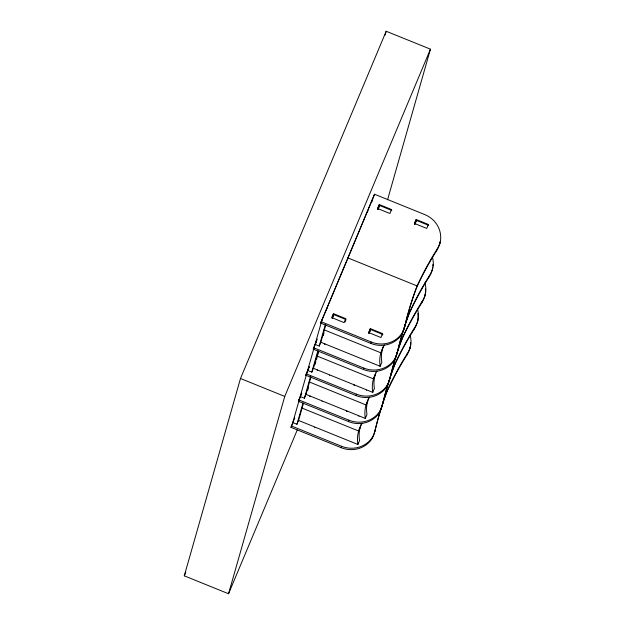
<?xml version="1.0" encoding="UTF-8"?>
<svg xmlns="http://www.w3.org/2000/svg" width="625" height="625" viewBox="0 0 625 625"><rect width="100%" height="100%" fill="white"/><g stroke="black" fill="none" stroke-linecap="round" stroke-linejoin="round"><path stroke-width="0.94" d="M386.922 391.758A357.969 338.867 15.9 0 1 406.812 355.133A32.555 30.812 15.9 0 0 410.023 348.125L410.461 345.867A25.391 24.031 15.9 0 0 410.625 342.719M410.023 348.125L410.859 344.469A25.391 24.031 15.9 0 0 410.055 335.062M394.344 365.695A357.969 338.867 15.9 0 1 414.234 329.07A32.555 30.812 15.9 0 0 417.453 322.062L417.883 319.797A25.391 24.031 15.9 0 0 417.781 313.5M417.453 322.062L418.281 318.406A25.391 24.031 15.9 0 0 417.484 309M401.766 339.633A357.969 338.867 15.9 0 1 421.664 303.008A32.555 30.812 15.9 0 0 424.875 296L425.312 293.734A25.391 24.031 15.9 0 0 425.391 289.008M424.875 296L425.711 292.336A25.391 24.031 15.9 0 0 424.906 282.938M409.195 313.57A357.969 338.867 15.9 0 1 429.086 276.938A32.555 30.812 15.9 0 0 432.297 269.938L432.734 267.672M432.297 269.938L433.133 266.273A25.391 24.031 15.9 0 0 432.328 256.875M416.617 287.508A357.969 338.867 15.9 0 1 436.508 250.875A32.555 30.812 15.9 0 0 439.727 243.875L440.156 241.609M439.727 243.875L440.555 240.211A25.391 24.031 15.9 0 0 424.742 214.57L374.547 194.234L347.797 258.062M297.242 430.023L228.539 593.75L184.281 575.82L240.492 378.492L386.188 31.25L430.453 49.18L387.562 199.75M385.125 34.992L386.188 31.25M228.539 593.75L284.75 396.422L430.453 49.18M386.992 391.586A357.969 338.867 15.9 0 0 374.836 431.344A32.555 30.812 15.9 0 1 372.094 438.539L370.773 440.445A25.391 24.031 15.9 0 1 341.164 447.68L290.969 427.344L294.766 417.859M394.422 365.523A357.969 338.867 15.9 0 0 382.258 405.281A32.555 30.812 15.9 0 1 379.516 412.477L378.203 414.383A25.391 24.031 15.9 0 1 348.594 421.617L298.398 401.281L301.703 392.945M401.844 339.453A357.969 338.867 15.9 0 0 389.68 379.219A32.555 30.812 15.9 0 1 386.938 386.406L385.625 388.32A25.391 24.031 15.9 0 1 356.016 395.555L305.82 375.211L309.234 366.625M409.266 313.391A357.969 338.867 15.9 0 0 397.109 353.148A32.555 30.812 15.9 0 1 394.367 360.344L393.047 362.25A25.391 24.031 15.9 0 1 363.438 369.492L313.242 349.148L317.297 339.039M320.664 323.086L347.867 257.891L417.086 285.93A357.969 338.867 15.9 0 0 404.93 325.688L404.531 327.086A32.555 30.812 15.9 0 1 401.789 334.281L400.477 336.188A25.391 24.031 15.9 0 1 370.867 343.422L320.664 323.086L347.094 260.18M299.812 397.906L292.781 422.57L296.961 424.266L298.562 420.445L303.508 403.086M307.234 371.844L300.203 396.508L304.383 398.203L305.984 394.383L310.93 377.023M314.656 345.781L307.633 370.445L311.805 372.141L313.414 368.312L318.359 350.961M322.078 319.719L315.055 344.383L319.234 346.078L320.836 342.25L325.781 324.898M326.422 309.961L326.945 308.133M296.961 424.266L302.945 403.258M304.383 398.203L310.633 376.281M311.805 372.141L317.797 351.125M319.234 346.078L325.219 325.062M307.641 390.438L308.422 387.695M315.062 364.375L315.844 361.633M316.367 359.812L317.148 357.07M317.664 355.242L318.445 352.5M323.273 335.57L324.055 332.828M347.867 257.891L347.398 259.461L374.547 194.234M309.844 396.719L310.039 396.023M317.266 370.656L317.469 369.961M324.695 344.594L324.891 343.898M333.477 313.688L331.82 317.633L344.102 322.609L345.758 318.672L333.477 313.688L332.086 317.453M345.062 321.93L346.055 319.57L333.766 314.594L332.578 317.656M367.352 212.414L367.875 210.594M371.953 201.742L372.734 199M314.703 427.758L314.906 427.062L351.266 441.797M322.125 401.695L322.328 401L358.688 415.727M329.555 375.633L329.75 374.938L366.109 389.664M379.266 204.562L377.609 208.5L389.898 213.484L391.547 209.539L379.266 204.562L377.539 209.117M391.844 210.438L379.562 205.461L378.039 209.312M346.695 411.656L346.898 410.953M354.125 385.586L354.32 384.891M382.219 335L382.609 333.602L370.328 328.625L368.609 333.172M382.906 334.5L370.625 329.523L369.43 332.586M341.164 447.68L341.562 446.281A25.391 24.031 15.9 0 0 371.172 439.047L372.492 437.141A32.555 30.812 15.9 0 0 375.234 429.945A357.969 338.867 15.9 0 1 387.391 390.188M348.594 421.617L348.992 420.219A25.391 24.031 15.9 0 0 378.602 412.984L379.914 411.078A32.555 30.812 15.9 0 0 382.656 403.883A357.969 338.867 15.9 0 1 389.508 379.297M356.016 395.555L356.414 394.156A25.391 24.031 15.9 0 0 386.023 386.922L387.336 385.008A32.555 30.812 15.9 0 0 390.078 377.82A357.969 338.867 15.9 0 1 395.797 356.836M363.438 369.492L363.836 368.094A25.391 24.031 15.9 0 0 393.445 360.859L394.766 358.945A32.555 30.812 15.9 0 0 397.508 351.758A357.969 338.867 15.9 0 1 409.664 311.992M370.867 343.422L371.258 342.031A25.391 24.031 15.9 0 0 400.875 334.789L402.187 332.883A32.555 30.812 15.9 0 0 404.93 325.688M358.984 416.633L359.18 415.93L365.328 418.422L366.977 414.477A240.477 77 22.8 0 1 367.758 401.039A240.477 77 22.8 0 1 368.75 397.992M366.406 390.57L366.609 389.867L372.75 392.359L374.398 388.414A240.477 77 22.8 0 1 375.18 374.977A240.477 77 22.8 0 1 375.797 372.922M416.117 219.5L414.469 223.438L426.75 228.414L428.406 224.477L416.117 219.5L414.398 224.047M428.695 225.375L416.414 220.398L414.891 224.242M372.094 438.539L372.492 437.141M379.516 412.477L379.914 411.078M386.938 386.406L387.336 385.008M394.367 360.344L394.766 358.945M401.789 334.281L402.187 332.883M374.836 431.344L375.234 429.945M382.258 405.281L382.656 403.883M389.68 379.219L390.078 377.82M397.109 353.148L397.508 351.758M406.812 355.133L407.211 353.734A32.555 30.812 15.9 0 0 410.422 346.727M414.234 329.07L414.633 327.672A32.555 30.812 15.9 0 0 417.852 320.664M421.664 303.008L422.062 301.609A32.555 30.812 15.9 0 0 425.273 294.602M429.086 276.938L429.484 275.547A32.555 30.812 15.9 0 0 432.695 268.539M436.508 250.875L436.906 249.477A32.555 30.812 15.9 0 0 440.125 242.477M184.281 575.82L185.789 572.219M313.242 349.148L316.641 341.062M305.82 375.211L309.219 367.125M332.117 318.531L333.766 314.594M377.906 209.406L379.562 205.461M298.398 401.281L301.68 393.453M290.969 427.344L293.609 421.055M370.328 328.625L368.672 332.562L380.961 337.539L382.609 333.602M368.969 333.461L370.625 329.523M414.758 224.336L416.414 220.398M383.594 345.859A240.477 77 22.8 0 0 382.609 348.914L380.953 352.852A240.477 77 22.8 0 0 380.172 366.297L374.031 363.805M375.18 374.977L373.531 378.914A240.477 77 22.8 0 0 372.75 392.359M380.172 366.297L381.828 362.352A240.477 77 22.8 0 1 382.609 348.914M367.758 401.039L366.102 404.977A240.477 77 22.8 0 0 365.328 418.422M361.32 424.055A240.477 77 22.8 0 0 360.336 427.102L358.68 431.047A240.477 77 22.8 0 0 357.898 444.484L351.758 441.992M357.898 444.484L359.555 440.547A240.477 77 22.8 0 1 360.336 427.102M321.062 321.688L371.258 342.031M324.07 329.805L380.953 352.852A240.477 77 22.8 0 1 384.445 345.078M320.5 342.117L336.68 348.672M337.172 348.875L373.539 363.602M313.641 347.75L363.836 368.094M316.641 355.867L373.531 378.914A240.477 77 22.8 0 1 377.016 371.141M313.078 368.18L329.258 374.734M306.219 373.82L356.414 394.156M309.219 381.93L366.102 404.977A240.477 77 22.8 0 1 369.594 397.203M305.656 394.242L321.836 400.797M298.789 399.883L348.992 420.219M240.492 378.492L284.75 396.422M301.797 407.992L358.68 431.047A240.477 77 22.8 0 1 362.172 423.266M298.227 420.305L314.406 426.859M291.367 425.945L341.562 446.281M387.32 390.359A357.969 338.867 15.9 0 1 407.211 353.734M404.531 327.086A357.969 338.867 15.9 0 1 405.195 324.328M405.422 323.414A357.969 338.867 15.9 0 1 416.688 287.328M417.016 286.109A357.969 338.867 15.9 0 1 436.906 249.477M409.594 312.172A357.969 338.867 15.9 0 1 429.484 275.547M432.898 264.523A25.391 24.031 15.9 0 1 432.867 266.102M396.07 355.938A357.969 338.867 15.9 0 1 396.93 353.234M397.227 352.336A357.969 338.867 15.9 0 1 402.242 338.062M402.164 338.234A357.969 338.867 15.9 0 1 422.062 301.609M389.797 378.398A357.969 338.867 15.9 0 1 394.82 364.125M394.742 364.297A357.969 338.867 15.9 0 1 414.633 327.672"/></g></svg>
